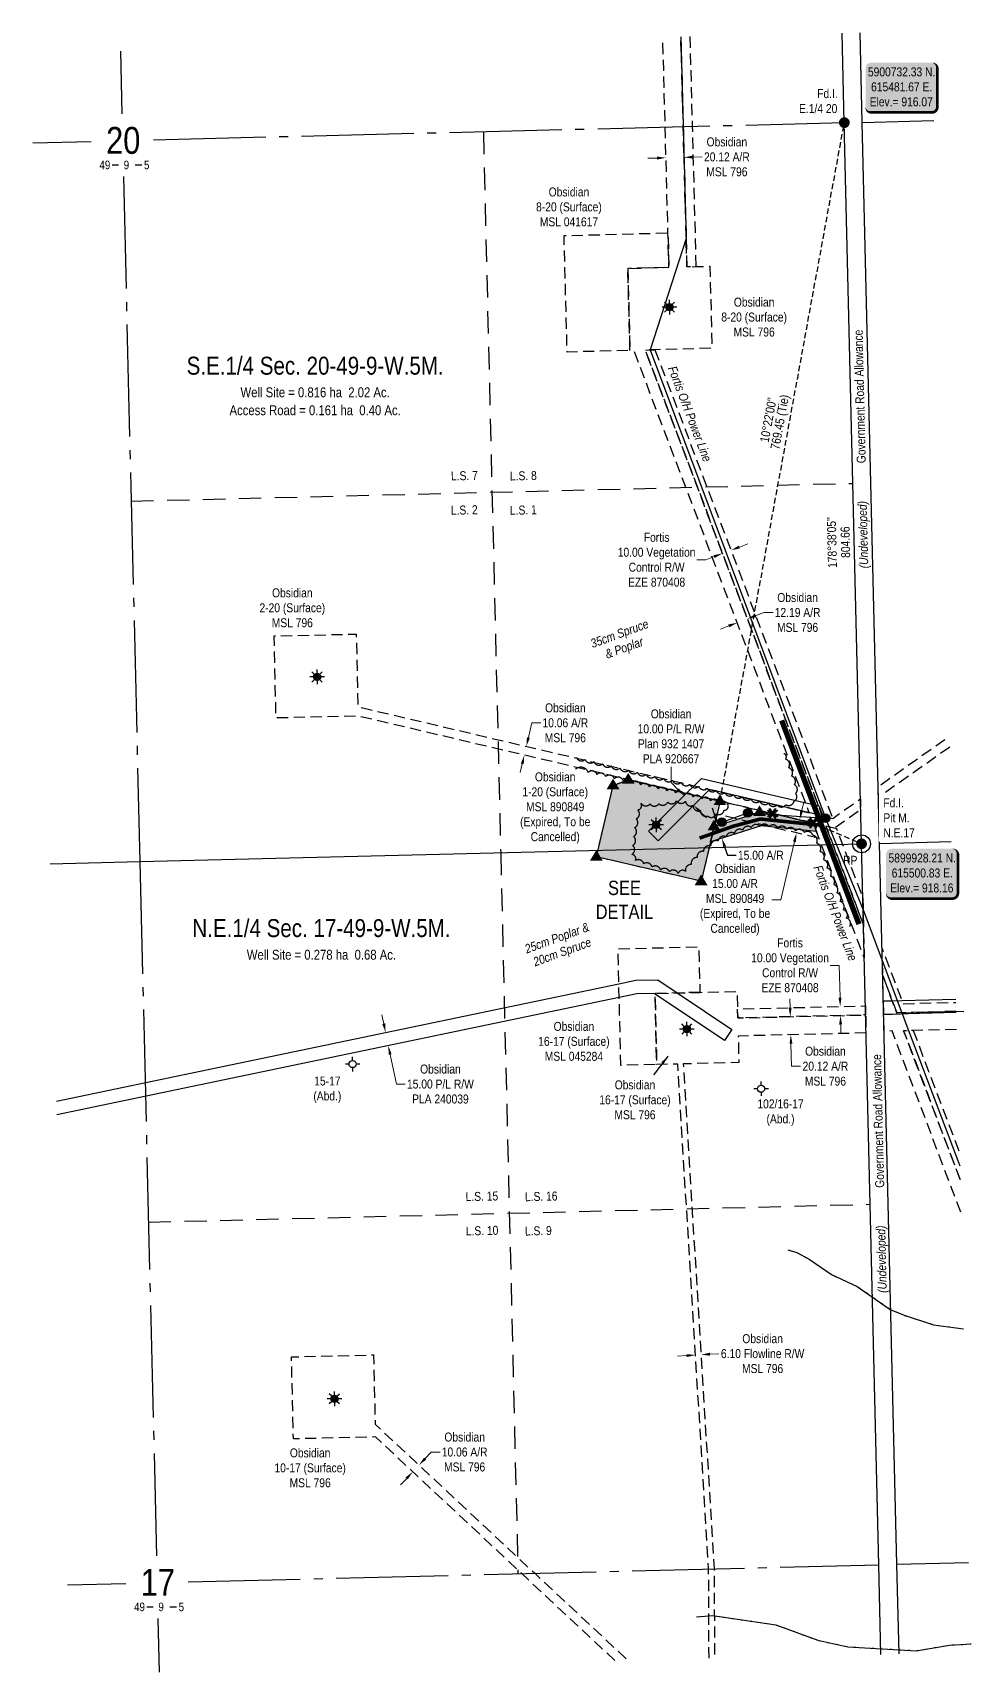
# Model space of a CAD drawing. Extents: x 614577 to 617371, y 5899005 to 5901753.
# Drawn here: x 614577 to 615623, y 5899005 to 5900833 of the extents above; entities that cross this region are included whole.
import ezdxf
from ezdxf.enums import TextEntityAlignment as Align

# ---------------------------------------------------------------- set-up
doc = ezdxf.new("R2010")
doc.units = 0
doc.header["$LTSCALE"] = 5
doc.header["$PDSIZE"] = 0.5
for name, pattern in [('0', [1, 1, 0]), ('foc-ACCESSROAD', [3.75, 2.5, -1.25]), ('foc-FLOWLINE', [3.75, 2.5, -1.25]), ('foc-LSD', [8, 5, -3]), ('foc-QUARTERLINE', [33, 25, -3, 2, -3]), ('foc-TIELINE', [1.875, 1.25, -0.625]), ('foc-WHEELTRACKS', [2, 0.4, -1.6])]:
    doc.linetypes.add(name, pattern=pattern)
doc.layers.get('Defpoints').update_dxf_attribs({"color": 9})
for name, color, linetype in [('10', 1, 'Continuous'), ('35', 37, 'Continuous'), ('9', 3, 'Continuous'), ('AS-POWER', 104, 'foc-POWER'), ('AS-POWER-EXISTING-PP', 72, 'Continuous'), ('AS-ROADS', 254, 'Continuous'), ('C-RW', 13, 'Continuous'), ('C-SYMBOL', 7, 'Continuous'), ('C-WS', 13, 'foc-ACCESSROAD'), ('C-WS-S', 8, 'Continuous'), ('DETAIL-T', 7, 'Continuous'), ('F-EZE', 190, 'foc-FLOWLINE'), ('F-WS-S', 8, 'Continuous'), ('L-AREAREQUIRED', 7, 'Continuous'), ('L-AREAWORK', 7, 'Continuous'), ('L-BD', 7, 'Continuous'), ('L-MON', 1, 'Continuous'), ('L-QSEC', 8, 'foc-QUARTERLINE'), ('L-ROAD-T', 7, 'Continuous'), ('L-SEC', 7, 'Continuous'), ('L-SECLBL', 7, 'Continuous'), ('L-SECTION-LSD', 7, 'foc-LSD'), ('L-TIE', 7, 'foc-TIELINE'), ('L-TIE-T', 7, 'Continuous'), ('P-PROPOSED', 10, 'Continuous'), ('P-PROPOSED-H', 21, 'Continuous'), ('P-TXT', 4, 'Continuous'), ('T-BUSH', 110, '0'), ('T-BUSH-T', 110, 'Continuous'), ('T-WATER-P3', 160, 'foc-WHEELTRACKS')]:
    doc.layers.add(name, color=color, linetype=linetype)
for name, color, linetype, lineweight in [('C-AR-T', 13, 'Continuous', 9), ('C-FLOWLINE-T', 13, 'Continuous', 9), ('C-RW-T', 13, 'Continuous', 9), ('C-WS-T', 13, 'Continuous', 9), ('F-EZE-T', 190, 'Continuous', 9), ('T-TEXT', 48, 'Continuous', 18)]:
    doc.layers.add(name, color=color, linetype=linetype, lineweight=lineweight)
doc.styles.add('100L', font='ARIALN.TTF', dxfattribs={"height": 11})
doc.styles.add('175L', font='ARIALN.TTF', dxfattribs={"height": 20})
doc.styles.add('80', font='ARIALN.TTF', dxfattribs={"height": 10})
doc.styles.add('80CG', font='ARIALN.TTF', dxfattribs={"height": 10})
doc.styles.add('80L', font='ARIALN.TTF', dxfattribs={"height": 10})
doc.styles.add('80LS', font='ARIALNI.TTF', dxfattribs={"height": 10})
doc.styles.add('foc-LtypeFont', font='ARIALN.TTF', dxfattribs={"height": 7.35})
doc.styles.add('SIMPLEX', font='ARIALN.TTF')
doc.linetypes.add('foc-POWER', pattern='A,6,-1,["P",foc-LtypeFont,S=0.2,R=0,X=-0.625,Y=-0.75],-1.24,4', length=12.24)
doc.linetypes.add('foc-POWER-NOLINE', pattern='A,0,-4,["P",foc-LtypeFont,S=0.2,R=0,X=-0.625,Y=-0.75],-8.24', length=12.24)
doc.linetypes.add('foc-TOPO-flowdirection-NOLINE', pattern='A,0,[">",foc-LtypeFont,S=0.3,R=0,X=0,Y=-0.945],-20,[">",foc-LtypeFont,S=0.3,R=0,X=0,Y=-0.945],0', length=20)
doc.dimstyles.new('Compass 5 000', dxfattribs={"dimscale": 5, "dimtxt": 9, "dimasz": 2, "dimexe": 0.2, "dimexo": 0.0625, "dimgap": 0.5, "dimtad": 0, "dimtih": 1, "dimtoh": 1, "dimzin": 0, "dimdsep": 46, "dimtxsty": '80CG', "dimcen": 0.1, "dimse1": 1, "dimse2": 1, "dimclrd": 256, "dimclrt": 256, "dimaunit": 1, "dimadec": 4, "dimazin": 0, "dimtfac": 0.06, "dimtofl": 0, "dimtmove": 0, "dimatfit": 1, "dimfxl": 0.2, "dimtolj": 1, "dimtzin": 0, "dimlwd": -1, "dimarcsym": 0})

# ---------------------------------------------------------------- blocks, each defined once
blk = doc.blocks.new('fdia')
at = {"color": 255, "const_width": 1}
blk.add_lwpolyline([(-0.5, 0, 1), (0.5, 0, 1)], format="xyb", close=True, dxfattribs=at)
blk = doc.blocks.new('Fdiaa')
blk.add_blockref('fdia', (0, 0))
blk = doc.blocks.new('fdib')
at = {"color": 1, "const_width": 1.6}
blk.add_lwpolyline([(-0.4, 0, 1), (0.4, 0, 1)], format="xyb", close=True, dxfattribs=at)
at = {"color": 1}
blk.add_circle((0, 0), 0.8, dxfattribs=at)
blk = doc.blocks.new('Fdibb')
blk.add_blockref('fdib', (0, 0))
blk = doc.blocks.new('fdicc')
for name in ['Fdibb', 'Fdiaa']:
    blk.add_blockref(name, (0, 0))
blk = doc.blocks.new('FDI')
blk.add_blockref('fdicc', (0, 0))
blk = doc.blocks.new('TRIA')
blk.add_hatch(color=255).paths.add_polyline_path([(-0.04, 1.52), (-1.47, -0.87), (1.39, -0.87)])
blk = doc.blocks.new('TRIAA')
blk.add_blockref('TRIA', (0, 0))
blk = doc.blocks.new('TRIB')
at = {"color": 1}
blk.add_lwpolyline([(-1.12, -0.67), (-0.04, 1.13), (1.04, -0.67)], close=True, dxfattribs=at)
blk = doc.blocks.new('TRIBB')
blk.add_blockref('TRIB', (0, 0))
blk = doc.blocks.new('TRICC')
for name in ['TRIAA', 'TRIBB']:
    blk.add_blockref(name, (0, 0))
blk = doc.blocks.new('plspike')
blk.add_blockref('TRICC', (0, 0))
blk = doc.blocks.new('L-SECLBL')
at = {"layer": '9', "color": 7}
for p, q in [((-5.1, -27.8), (-12.3, -27.8)), ((20.7, -27.8), (13.5, -27.8))]:
    blk.add_line(p, q, dxfattribs=at)
at = {"layer": '10', "color": 2, "style": 'SIMPLEX'}
blk.add_attdef('SEC', text='', height=30, dxfattribs=at).set_placement((0, 0), align=Align.MIDDLE)
at = {"layer": '10', "color": 5, "style": '80L'}
blk.add_attdef('TWP', text='', height=9.5, dxfattribs=at).set_placement((-14.4, -27.4), align=Align.MIDDLE_RIGHT)
blk.add_attdef('RGE', text='', height=9.5, dxfattribs=at).set_placement((3.6, -27.4), align=Align.MIDDLE_CENTER)
blk.add_attdef('MER', text='', height=9.5, dxfattribs=at).set_placement((23.2, -27.4), align=Align.MIDDLE_LEFT)
blk = doc.blocks.new('*D495')
at = {"layer": 'Defpoints', "color": 0, "transparency": 16777216}
for p in [(615303.7, 5900363.4), (615313.1, 5900367), (615355.3, 5900255.5)]:
    blk.add_point(p, dxfattribs=at)
at = {"layer": 'F-EZE-T', "transparency": 16777216}
for p, q in [((615364.7, 5900259.1), (615374, 5900262.6)), ((615327.3, 5900244.9), (615317.3, 5900244.9)), ((615336.6, 5900248.4), (615327.3, 5900244.9))]:
    blk.add_line(p, q, dxfattribs=at)
for points in [[(615364.1, 5900260.6), (615365.3, 5900257.5), (615355.3, 5900255.5)], [(615336, 5900250), (615337.2, 5900246.9), (615346, 5900252)]]:
    blk.add_solid(points, dxfattribs=at)
at = {"layer": 'F-EZE-T', "transparency": 16777216, "insert": (615272.5, 5900244.9), "char_height": 10, "attachment_point": 5, "style": '80CG'}
blk.add_mtext('\\A1;Fortis\\P10.00 Vegetation\\PControl R/W\\PEZE 870408', dxfattribs=at)
blk = doc.blocks.new('*D496')
at = {"layer": 'Defpoints', "color": 0, "transparency": 16777216}
for p in [(615430, 5899745.6), (615430.2, 5899735.6), (615477.3, 5899736.7)]:
    blk.add_point(p, dxfattribs=at)
at = {"layer": 'F-EZE-T', "transparency": 16777216}
for p, q in [((615476, 5899792.7), (615466, 5899792.7)), ((615476.9, 5899756.7), (615476, 5899792.7)), ((615477.6, 5899726.8), (615477.8, 5899716.8))]:
    blk.add_line(p, q, dxfattribs=at)
for points in [[(615478.5, 5899756.8), (615475.2, 5899756.7), (615477.1, 5899746.8)], [(615479.2, 5899726.8), (615475.9, 5899726.7), (615477.3, 5899736.7)]]:
    blk.add_solid(points, dxfattribs=at)
at = {"layer": 'F-EZE-T', "transparency": 16777216, "insert": (615421.2, 5899792.7), "char_height": 10, "attachment_point": 5, "style": '80CG'}
blk.add_mtext('\\A1;Fortis\\P10.00 Vegetation\\PControl R/W\\PEZE 870408', dxfattribs=at)
blk = doc.blocks.new('*D497')
at = {"layer": 'C-AR-T', "transparency": 16777216}
for p, q in [((615272.9, 5900692.8), (615262.9, 5900692.6)), ((615313.1, 5900693.9), (615323.1, 5900694.1))]:
    blk.add_line(p, q, dxfattribs=at)
for points in [[(615272.9, 5900694.5), (615273, 5900691.2), (615282.9, 5900693.1)], [(615313, 5900695.6), (615313.1, 5900692.2), (615303.1, 5900693.6)]]:
    blk.add_solid(points, dxfattribs=at)
at = {"layer": 'Defpoints', "color": 0, "transparency": 16777216}
for p in [(615303.1, 5900693.6), (615303.1, 5900691.2), (615283, 5900690.7)]:
    blk.add_point(p, dxfattribs=at)
at = {"layer": 'C-AR-T', "transparency": 16777216, "insert": (615350.8, 5900694.1), "char_height": 10, "attachment_point": 5, "style": '80CG'}
blk.add_mtext('\\A1;Obsidian\\P20.12 A/R\\PMSL 796', dxfattribs=at)
blk = doc.blocks.new('*D498')
at = {"layer": 'C-AR-T', "transparency": 16777216}
for p, q in [((615129.7, 5900046.6), (615133.5, 5900063.1)), ((615133.5, 5900063.1), (615143.5, 5900063.1)), ((615122.8, 5900017.3), (615120.5, 5900007.6))]:
    blk.add_line(p, q, dxfattribs=at)
for points in [[(615128, 5900047), (615131.3, 5900046.2), (615127.4, 5900036.9)], [(615121.2, 5900017.7), (615124.4, 5900017), (615125.1, 5900027.1)]]:
    blk.add_solid(points, dxfattribs=at)
at = {"layer": 'Defpoints', "color": 0, "transparency": 16777216}
for p in [(615127.4, 5900036.9), (615131.6, 5900035.9), (615129.3, 5900026.1)]:
    blk.add_point(p, dxfattribs=at)
at = {"layer": 'C-AR-T', "transparency": 16777216, "insert": (615170.8, 5900063.1), "char_height": 10, "attachment_point": 5, "style": '80CG'}
blk.add_mtext('\\A1;Obsidian\\P10.06 A/R\\PMSL 796', dxfattribs=at)
blk = doc.blocks.new('*D499')
at = {"layer": 'C-AR-T', "transparency": 16777216}
for p, q in [((615434.1, 5899964.7), (615436.4, 5899974.4)), ((615426.1, 5899930.6), (615411, 5899865.8)), ((615411, 5899865.8), (615401, 5899865.8))]:
    blk.add_line(p, q, dxfattribs=at)
for points in [[(615432.5, 5899965.1), (615435.7, 5899964.3), (615431.8, 5899955)], [(615424.5, 5899931), (615427.8, 5899930.2), (615428.4, 5899940.4)]]:
    blk.add_solid(points, dxfattribs=at)
at = {"layer": 'Defpoints', "color": 0, "transparency": 16777216}
for p in [(615401.6, 5899962), (615398.2, 5899947.4), (615431.8, 5899955)]:
    blk.add_point(p, dxfattribs=at)
at = {"layer": 'C-AR-T', "transparency": 16777216, "insert": (615359.9, 5899865.8), "char_height": 10, "attachment_point": 5, "style": '80CG'}
blk.add_mtext('\\A1;Obsidian\\P15.00 A/R\\PMSL 890849\\P(Expired, To be\\PCancelled)', dxfattribs=at)
blk = doc.blocks.new('*D500')
at = {"layer": 'C-FLOWLINE-T', "transparency": 16777216}
for p, q in [((615305.9, 5899357.5), (615295.9, 5899356.9)), ((615331.9, 5899359.1), (615341.9, 5899359.7))]:
    blk.add_line(p, q, dxfattribs=at)
for points in [[(615305.8, 5899359.2), (615306, 5899355.9), (615315.9, 5899358.2)], [(615331.8, 5899360.8), (615332, 5899357.5), (615322, 5899358.5)]]:
    blk.add_solid(points, dxfattribs=at)
at = {"layer": 'Defpoints', "color": 0, "transparency": 16777216}
for p in [(615315.8, 5899359.2), (615321.9, 5899359.6), (615322, 5899358.5)]:
    blk.add_point(p, dxfattribs=at)
at = {"layer": 'C-FLOWLINE-T', "transparency": 16777216, "insert": (615390.6, 5899359.7), "char_height": 10, "attachment_point": 5, "style": '80CG'}
blk.add_mtext('\\A1;Obsidian\\P6.10 Flowline R/W\\PMSL 796', dxfattribs=at)
blk = doc.blocks.new('*D501')
at = {"layer": 'C-AR-T', "transparency": 16777216}
for p, q in [((615014.5, 5899242.7), (615021.4, 5899250)), ((615021.4, 5899250), (615031.4, 5899250)), ((614994, 5899220.7), (614987.2, 5899213.4))]:
    blk.add_line(p, q, dxfattribs=at)
for points in [[(615013.3, 5899243.8), (615015.8, 5899241.5), (615007.7, 5899235.4)], [(614992.8, 5899221.8), (614995.2, 5899219.6), (615000.8, 5899228)]]:
    blk.add_solid(points, dxfattribs=at)
at = {"layer": 'Defpoints', "color": 0, "transparency": 16777216}
for p in [(615007.3, 5899235.7), (615007.7, 5899235.4), (615000.5, 5899228.4)]:
    blk.add_point(p, dxfattribs=at)
at = {"layer": 'C-AR-T', "transparency": 16777216, "insert": (615058.6, 5899250), "char_height": 10, "attachment_point": 5, "style": '80CG'}
blk.add_mtext('\\A1;Obsidian\\P10.06 A/R\\PMSL 796', dxfattribs=at)
blk = doc.blocks.new('*D502')
at = {"layer": 'C-AR-T', "transparency": 16777216}
for p, q in [((615421.3, 5899745.4), (615421, 5899755.4)), ((615422.2, 5899705.3), (615422.8, 5899680.2)), ((615422.8, 5899680.2), (615432.8, 5899680.2))]:
    blk.add_line(p, q, dxfattribs=at)
for points in [[(615422.9, 5899745.4), (615419.6, 5899745.4), (615421.5, 5899735.4)], [(615423.9, 5899705.3), (615420.6, 5899705.2), (615422, 5899715.3)]]:
    blk.add_solid(points, dxfattribs=at)
at = {"layer": 'Defpoints', "color": 0, "transparency": 16777216}
for p in [(615403.5, 5899735), (615404, 5899714.9), (615422, 5899715.3)]:
    blk.add_point(p, dxfattribs=at)
at = {"layer": 'C-AR-T', "transparency": 16777216, "insert": (615460.6, 5899680.2), "char_height": 10, "attachment_point": 5, "style": '80CG'}
blk.add_mtext('\\A1;Obsidian\\P20.12 A/R\\PMSL 796', dxfattribs=at)
blk = doc.blocks.new('*D503')
at = {"layer": 'C-RW-T', "transparency": 16777216}
for p, q in [((614968.4, 5899727.6), (614966.4, 5899737.4)), ((614975.6, 5899693.4), (614982.5, 5899660.3)), ((614982.5, 5899660.3), (614992.5, 5899660.3))]:
    blk.add_line(p, q, dxfattribs=at)
for points in [[(614970.1, 5899728), (614966.8, 5899727.3), (614970.5, 5899717.9)], [(614977.2, 5899693.7), (614974, 5899693), (614973.5, 5899703.2)]]:
    blk.add_solid(points, dxfattribs=at)
at = {"layer": 'Defpoints', "color": 0, "transparency": 16777216}
for p in [(614953.5, 5899714.3), (614956.5, 5899699.6), (614973.5, 5899703.2)]:
    blk.add_point(p, dxfattribs=at)
at = {"layer": 'C-RW-T', "transparency": 16777216, "insert": (615031.6, 5899660.3), "char_height": 10, "attachment_point": 5, "style": '80CG'}
blk.add_mtext('\\A1;Obsidian\\P15.00 P/L R/W\\PPLA 240039', dxfattribs=at)
blk = doc.blocks.new('GAS')
h = blk.add_hatch(color=255)
h.dxf.hatch_style = 1
edge = h.paths.add_edge_path()
edge.add_arc((0, 0), 0.9, 0, 360)
for p, q in [((-0.81, 0), (-1.62, 0)), ((-0.57, 0.57), (-1.14, 1.14)), ((0, 0.81), (0, 1.62)), ((0.57, 0.57), (1.14, 1.14)), ((1.62, 0), (0.81, 0)), ((-0.57, -0.57), (-1.14, -1.14)), ((0, -0.81), (0, -1.62)), ((1.14, -1.14), (0.57, -0.57))]:
    blk.add_line(p, q)
blk.add_circle((0, 0), 0.8)
blk = doc.blocks.new('GABD')
for p, q in [((-0.81, 0), (-1.62, 0)), ((0, 0.81), (0, 1.62)), ((1.62, 0), (0.81, 0)), ((0, -0.81), (0, -1.62))]:
    blk.add_line(p, q)
blk.add_circle((0, 0), 0.8)
blk = doc.blocks.new('TEMP')
h = blk.add_hatch(color=255)
h.dxf.hatch_style = 1
h.paths.add_polyline_path([(0, 0.25), (-0.67, 1.15), (-0.67, 0.67), (-1.15, 0.67), (-0.25, 0), (-1.15, -0.67), (-0.67, -0.67), (-0.67, -1.15), (0, -0.25), (0.67, -1.15), (0.67, -0.67), (1.15, -0.67), (0.25, 0), (1.15, 0.67), (0.67, 0.67), (0.67, 1.15)])
h.paths.add_polyline_path([(0.57, 0.85), (0.57, 0.57), (0.85, 0.57), (0.08, 0), (0.85, -0.57), (0.57, -0.57), (0.57, -0.85), (0, -0.08), (-0.57, -0.85), (-0.57, -0.57), (-0.85, -0.57), (-0.08, 0), (-0.85, 0.57), (-0.57, 0.57), (-0.57, 0.85), (0, 0.08)], flags=16)
h = blk.add_hatch(color=1)
h.dxf.hatch_style = 1
h.paths.add_polyline_path([(0, 0.08), (-0.57, 0.85), (-0.57, 0.57), (-0.85, 0.57), (-0.08, 0), (-0.85, -0.57), (-0.57, -0.57), (-0.57, -0.85), (0, -0.08), (0.57, -0.85), (0.57, -0.57), (0.85, -0.57), (0.08, 0), (0.85, 0.57), (0.57, 0.57), (0.57, 0.85)])
at = {"color": 1}
for p, q in [((-0.08, 0), (0.08, 0)), ((0, 0.08), (0, -0.08))]:
    blk.add_line(p, q, dxfattribs=at)
at = {"color": 255, "flags": 128}
blk.add_lwpolyline([(-0.25, 0), (-1.15, 0.67), (-0.67, 0.67), (-0.67, 1.15), (0, 0.25), (0.67, 1.15), (0.67, 0.67), (1.15, 0.67), (0.25, 0), (1.15, -0.67), (0.67, -0.67), (0.67, -1.15), (0, -0.25), (-0.67, -1.15), (-0.67, -0.67), (-1.15, -0.67)], close=True, dxfattribs=at)
at = {"color": 1, "flags": 128}
blk.add_lwpolyline([(-0.08, 0), (-0.85, 0.57), (-0.57, 0.57), (-0.57, 0.85), (0, 0.08), (0.57, 0.85), (0.57, 0.57), (0.85, 0.57), (0.08, 0), (0.85, -0.57), (0.57, -0.57), (0.57, -0.85), (0, -0.08), (-0.57, -0.85), (-0.57, -0.57), (-0.85, -0.57)], close=True, dxfattribs=at)
blk = doc.blocks.new('STRIA')
blk.add_hatch(color=255).paths.add_polyline_path([(-0.04, 1.52), (-1.47, -0.87), (1.39, -0.87)])
blk = doc.blocks.new('STRIAA')
blk.add_blockref('STRIA', (0, 0))
blk = doc.blocks.new('STRIB')
at = {"color": 1}
blk.add_solid([(-1.12, -0.67), (-0.04, 1.13), (1.04, -0.67)], dxfattribs=at)
blk = doc.blocks.new('STRIBB')
blk.add_blockref('STRIB', (0, 0))
blk = doc.blocks.new('STRICC')
for name in ['STRIAA', 'STRIBB']:
    blk.add_blockref(name, (0, 0))
blk = doc.blocks.new('fdspike')
blk.add_blockref('STRICC', (0, 0))
blk = doc.blocks.new('*U508')
at = {"layer": '35', "color": 3}
blk.add_circle((0, 0), 10, dxfattribs=at)
at = {"layer": '35', "color": 3, "style": '80'}
blk.add_attdef('RP_001', (-20.5, -23.4), '', height=10, dxfattribs=at)
blk = doc.blocks.new('*U509')
h = blk.add_hatch(color=254)
edge = h.paths.add_edge_path()
edge.add_line((-34, -28.5), (34, -28.5))
edge.add_arc((34, -22.5), 6, 270, 360)
edge.add_line((40, -22.5), (40, 21))
edge.add_arc((34, 21), 6, 0, 90)
edge.add_line((34, 27), (-34, 27))
edge.add_arc((-34, 21), 6, 90, 180)
edge.add_line((-40, 21), (-40, -22.5))
edge.add_arc((-34, -22.5), 6, 180, 270)
at = {"color": 1, "flags": 128}
blk.add_lwpolyline([(-34, -28.5, 3, 3, 0), (34, -28.5, 3, 3, 0.414214), (40, -22.5, 3, 3, 0), (40, 21, 3, 0, 0.414214), (34, 27, 0, 0, 0), (-34, 27, 0, 0, 0.414214), (-40, 21, 0, 0, 0), (-40, -22.5, 0, 3, 0.414214)], format="xyseb", close=True, dxfattribs=at)
blk.add_lwpolyline([(-32.5, -22.7, 0, 10, 0), (0, 0, 5, 5, 0)], format="xyseb", dxfattribs=at)
at = {"color": 1, "style": '80'}
blk.add_attdef('ENTER_TEXT_001', (-36, -5), '', height=10, dxfattribs=at)
blk = doc.blocks.new('*D524')
at = {"layer": 'Defpoints', "color": 0, "transparency": 16777216}
for p in [(615356.8, 5899953.9), (615345.3, 5899934.5), (615361.3, 5899939.6)]:
    blk.add_point(p, dxfattribs=at)
at = {"layer": 'P-TXT', "transparency": 16777216}
for p, q in [((615337.8, 5899958.3), (615334.8, 5899967.9)), ((615348.3, 5899925), (615351.3, 5899915.4)), ((615351.3, 5899915.4), (615361.3, 5899915.4))]:
    blk.add_line(p, q, dxfattribs=at)
for points in [[(615339.4, 5899958.8), (615336.2, 5899957.8), (615340.8, 5899948.8)], [(615349.9, 5899925.5), (615346.7, 5899924.5), (615345.3, 5899934.5)]]:
    blk.add_solid(points, dxfattribs=at)
at = {"layer": 'P-TXT', "transparency": 16777216, "insert": (615388.6, 5899915.4), "char_height": 10, "attachment_point": 5, "style": '80CG'}
blk.add_mtext('\\A1;15.00 A/R', dxfattribs=at)
blk = doc.blocks.new('POWERPOLE')
h = blk.add_hatch(color=255)
edge = h.paths.add_edge_path()
edge.add_arc((0, 0), 0.96, 0, 360)
at = {"linetype": 'Continuous'}
for p, q in [((0.68, -0.68), (-0.68, 0.68)), ((-0.68, -0.68), (0.68, 0.68))]:
    blk.add_line(p, q, dxfattribs=at)
blk.add_circle((0, 0), 0.96, dxfattribs=at)
blk = doc.blocks.new('*D530')
at = {"layer": 'C-AR-T', "transparency": 16777216}
for p, q in [((615383, 5900182.6), (615392.3, 5900186.1)), ((615392.3, 5900186.1), (615402.3, 5900186.1)), ((615352.9, 5900171.2), (615343.6, 5900167.6))]:
    blk.add_line(p, q, dxfattribs=at)
for points in [[(615382.4, 5900184.2), (615383.6, 5900181), (615373.6, 5900179.1)], [(615352.3, 5900172.7), (615353.5, 5900169.6), (615362.3, 5900174.7)]]:
    blk.add_solid(points, dxfattribs=at)
at = {"layer": 'Defpoints', "color": 0, "transparency": 16777216}
for p in [(615362.6, 5900173.8), (615373.6, 5900179.1), (615374, 5900178.2)]:
    blk.add_point(p, dxfattribs=at)
at = {"layer": 'C-AR-T', "transparency": 16777216, "insert": (615429.6, 5900186.1), "char_height": 10, "attachment_point": 5, "style": '80CG'}
blk.add_mtext('\\A1;Obsidian\\P12.19 A/R\\PMSL 796', dxfattribs=at)

msp = doc.modelspace()

# ---------------------------------------------------------------- hatches: boundary and pattern name
at = {"layer": 'P-PROPOSED-H'}
h = msp.add_hatch(color=256, dxfattribs=at)
h.dxf.hatch_style = 1
h.paths.add_polyline_path([(615205.528, 5899913.774), (615224.199, 5899993.383), (615241.079, 5899999.691), (615343.267, 5899975.725), (615322.313, 5899886.384)])
h = msp.add_hatch(color=256, dxfattribs=at)
h.dxf.hatch_style = 1
h.paths.add_polyline_path([(615332.668, 5899930.535), (615336.65, 5899947.511), (615387.374, 5899963.492), (615401.779, 5899962.002), (615446.917, 5899951.415), (615450.531, 5899941.884), (615388.919, 5899948.258)])

# ---------------------------------------------------------------- linework, layer by layer
at = {"layer": 'AS-POWER', "flags": 128}
for points in [[(615299.531, 5900827.942), (615305.432, 5900603.197), (615265.239, 5900478.925), (615460.732, 5899956.695), (615503.348, 5899852.791), (615540.401, 5899753.349), (615553.062, 5899719.952), (615610.239, 5899569.134)], [(615345.191, 5899952.465), (615374.146, 5899962.863), (615460.732, 5899956.695)]]:
    msp.add_lwpolyline(points, dxfattribs=at)
at = {"layer": 'AS-POWER', "linetype": 'foc-POWER-NOLINE', "flags": 128}
msp.add_lwpolyline([(615526.315, 5899738.013), (615614.783, 5899741.588)], dxfattribs=at)
at = {"layer": 'AS-ROADS', "flags": 128}
for points, const_width in [([(615497.971, 5899838.637), (615411.877, 5900065.811)], 6), ([(615456.019, 5899948.853), (615388.128, 5899955.877), (615357.514, 5899947.7), (615320.325, 5899934.533)], 4)]:
    msp.add_lwpolyline(points, dxfattribs=dict(at, const_width=const_width))
at = {"layer": 'C-RW'}
msp.add_lwpolyline([(615322.561, 5900001.178), (615453.376, 5899970.497), (615457.647, 5899959.228), (615331.42, 5899988.832), (615323.453, 5899980.881), (615274.082, 5899931.604), (615263.488, 5899942.216), (615306.258, 5899984.906), (615314.244, 5899992.876), (615322.561, 5900001.178)], close=True, dxfattribs=at)
for points in [[(614603.867, 5899641.346), (614703.359, 5899662.108), (615230.453, 5899772.099), (615249.259, 5899776.024), (615273.685, 5899776.522), (615295.44, 5899761.975), (615356.386, 5899721.223), (615348.051, 5899708.758), (615270.766, 5899760.436), (615269.297, 5899761.418), (615250.533, 5899760.973), (615230.818, 5899756.858), (614703.725, 5899646.868), (614604.233, 5899626.106)], [(615606.143, 5899739.928), (615525.514, 5899737.994), (615525.154, 5899752.984), (615535.099, 5899753.222), (615545.703, 5899753.476), (615605.784, 5899754.917)]]:
    msp.add_lwpolyline(points, dxfattribs=at)
at = {"layer": 'C-RW-T'}
for p, q in [((615288.595, 5899996.444), (615288.595, 5900014.063)), ((615296.115, 5899988.91), (615288.595, 5899996.444)), ((615320.838, 5899964.141), (615327.903, 5899957.064))]:
    msp.add_line(p, q, dxfattribs=at)
for points in [[(615297.295, 5899990.087), (615294.936, 5899987.732), (615303.18, 5899981.832)], [(615322.018, 5899965.319), (615319.659, 5899962.964), (615313.774, 5899971.219)]]:
    msp.add_solid(points, dxfattribs=at)
at = {"layer": 'C-WS', "flags": 128}
for points in [[(615240.41, 5900569.795), (615242.811, 5900478.336), (615172.795, 5900476.498), (615169.386, 5900606.354), (615285.13, 5900609.396), (615286.138, 5900570.998), (615240.41, 5900569.795)], [(615446.917, 5899951.415), (615453.325, 5899934.511), (615339.843, 5899961.127), (615322.313, 5899886.384), (615205.528, 5899913.774), (615224.199, 5899993.383), (615241.079, 5899999.691), (615446.917, 5899951.415)], [(615320.757, 5899762.582), (615270.743, 5899761.383), (615272.644, 5899682.111), (615232.633, 5899681.151), (615229.515, 5899811.187), (615319.539, 5899813.346), (615320.757, 5899762.582)]]:
    msp.add_lwpolyline(points, close=True, dxfattribs=at)
for points in [[(615599.044, 5900035.922), (615519.708, 5899980.079), (615519.417, 5899992.184), (615598.754, 5900048.027)], [(615611.481, 5899517.341), (615534.837, 5899719.509), (615525.962, 5899719.295), (615524.476, 5899781.245), (615540.196, 5899739.777), (615606.108, 5899741.378)], [(615330.904, 5899020.035), (615330.456, 5899119.983), (615295.99, 5899682.667), (615272.644, 5899682.111), (615270.743, 5899761.383), (615320.757, 5899762.582), (615362.209, 5899763.577), (615362.678, 5899744.007), (615362.918, 5899734.004), (615505.409, 5899737.421), (615505.892, 5899717.296), (615363.4, 5899713.879), (615364.11, 5899684.304), (615302.092, 5899682.817), (615336.559, 5899120.134), (615337.007, 5899020.186)], [(615606.591, 5899721.252), (615558.364, 5899720.081), (615547.761, 5899719.823), (615610.6, 5899554.069)], [(615226.034, 5899017.444), (615121.903, 5899114.802), (614959.299, 5899266.846), (614867.834, 5899264.652), (614865.64, 5899356.116), (614957.105, 5899358.311), (614958.961, 5899280.942), (615136.26, 5899115.159), (615240.393, 5899017.799)]]:
    msp.add_lwpolyline(points, dxfattribs=at)
at = {"layer": 'F-EZE', "flags": 128}
for points in [[(615309.534, 5900828.19), (615312.157, 5900728.249), (615316.265, 5900571.787), (615306.263, 5900571.526), (615302.155, 5900728), (615299.531, 5900827.942)], [(615606.108, 5899741.378), (615540.196, 5899739.777), (615524.476, 5899781.245), (615523.754, 5899811.366), (615547.039, 5899749.952), (615605.869, 5899751.38)], [(615610.6, 5899554.069), (615547.761, 5899719.823), (615558.364, 5899720.081), (615609.878, 5899584.199)]]:
    msp.add_lwpolyline(points, dxfattribs=at)
for points in [[(615270.537, 5900479.065), (615468.439, 5899957.281), (615457.216, 5899959.885), (615456.706, 5899960.003), (615455.349, 5899963.579), (615259.941, 5900478.786), (615270.537, 5900479.065)], [(615502.277, 5899868.022), (615503, 5899837.893), (615469.157, 5899927.16), (615461.234, 5899948.058), (615471.824, 5899945.578), (615472.976, 5899945.309), (615479.757, 5899927.422), (615502.277, 5899868.022)], [(615505.169, 5899747.424), (615505.409, 5899737.421), (615362.918, 5899734.004), (615362.678, 5899744.007), (615505.169, 5899747.424)]]:
    msp.add_lwpolyline(points, close=True, dxfattribs=at)
at = {"layer": 'L-QSEC'}
for p, q in [((614674.946, 5900812.105), (614676.626, 5900742.159)), ((614711.969, 5900713.272), (615481.667, 5900732.33)), ((615501.653, 5900732.588), (615581.481, 5900734.611)), ((614577.414, 5900709.692), (614642.591, 5900711.306)), ((614678.306, 5900672.18), (614696.645, 5899908.33)), ((614696.645, 5899908.33), (614715.222, 5899134.362)), ((614750.448, 5899105.225), (615520.112, 5899124.326)), ((615540.215, 5899124.83), (615620.042, 5899126.833)), ((614616.015, 5899101.889), (614681.187, 5899103.506)), ((614716.901, 5899064.382), (614718.338, 5899004.523))]:
    msp.add_line(p, q, dxfattribs=at)
at = {"layer": 'L-SEC'}
for p, q in [((615481.667, 5900732.33), (615479.27, 5900832.264)), ((615501.657, 5900732.561), (615499.259, 5900832.511)), ((615500.834, 5899928.205), (615481.667, 5900732.33)), ((615520.941, 5899928.687), (615501.657, 5900732.561)), ((614696.645, 5899908.33), (615500.834, 5899928.205)), ((615520.112, 5899124.326), (615500.834, 5899928.205)), ((615520.94, 5899928.712), (615600.764, 5899930.724)), ((615540.218, 5899124.809), (615520.941, 5899928.687)), ((614596.713, 5899905.876), (614696.645, 5899908.33)), ((615522.508, 5899024.395), (615520.112, 5899124.326)), ((615542.614, 5899024.892), (615540.218, 5899124.809))]:
    msp.add_line(p, q, dxfattribs=at)
at = {"layer": 'L-SECTION-LSD'}
for p, q in [((615079.448, 5900722.123), (615098.74, 5899918.268)), ((614686.995, 5900310.28), (615491.193, 5900330.142)), ((615098.74, 5899918.268), (615118.027, 5899114.348)), ((614706.293, 5899506.382), (615510.473, 5899526.267))]:
    msp.add_line(p, q, dxfattribs=at)
at = {"layer": 'L-TIE'}
msp.add_line((615446.917, 5899951.415), (615500.834, 5899928.205), dxfattribs=at)
at = {"layer": 'L-TIE', "flags": 128}
msp.add_lwpolyline([(615343.267, 5899975.725), (615481.667, 5900732.33)], dxfattribs=at)
at = {"layer": 'P-PROPOSED', "flags": 128}
for points in [[(615205.528, 5899913.774), (615224.199, 5899993.383), (615241.079, 5899999.691), (615343.267, 5899975.725), (615322.313, 5899886.384)], [(615332.668, 5899930.535), (615336.65, 5899947.511), (615387.374, 5899963.492), (615401.779, 5899962.002), (615446.917, 5899951.415), (615450.531, 5899941.884), (615388.919, 5899948.258)]]:
    msp.add_lwpolyline(points, close=True, dxfattribs=at)
at = {"layer": 'T-BUSH', "flags": 128}
for points in [[(615183.146, 5900024.586, 0.52056705), (615192.851, 5900022.194, 0.52056705), (615202.557, 5900019.802, 0.52056705), (615212.263, 5900017.41, 0.52056705), (615221.969, 5900015.018, 0.52056705), (615231.675, 5900012.626, 0.52056705), (615241.38, 5900010.234, 0.52056705), (615251.086, 5900007.842, 0.52056705), (615260.816, 5900005.55, 0.52056705), (615270.564, 5900003.337, 0.52056705), (615280.312, 5900001.125, 0.52056705), (615290.061, 5899998.913, 0.52056705), (615299.809, 5899996.701, 0.52056705), (615309.557, 5899994.488, 0.52056705), (615319.306, 5899992.276, 0.52056705), (615329.054, 5899990.064, 0.52056705), (615338.785, 5899987.777, 0.52056705), (615348.489, 5899985.38, 0.52056705), (615358.194, 5899982.982, 0.52056705), (615367.898, 5899980.585, 0.52056705), (615377.603, 5899978.187, 0.52056705), (615387.307, 5899975.79, 0.52056705), (615397.059, 5899973.598, 0.52056705), (615406.837, 5899971.524, 0.52056705), (615416.391, 5899971.841, 0.52056705), (615425.611, 5899975.703, 0.52056705), (615427.352, 5899984.302, 0.52056705), (615426.103, 5899994.136, 0.52056705), (615422.849, 5900003.587, 0.52056705), (615419.595, 5900013.039, 0.52056705), (615416.341, 5900022.491, 0.52056705), (615414.173, 5900028.786, 0.52056705)], [(615487.623, 5899835.957, 0.52056705), (615484.067, 5899845.299, 0.52056705), (615480.511, 5899854.642, 0.52056705), (615476.955, 5899863.984, 0.52056705), (615473.399, 5899873.326, 0.52056705), (615469.843, 5899882.669, 0.52056705), (615466.232, 5899891.989, 0.52056705), (615462.347, 5899901.199, 0.52056705), (615458.462, 5899910.41, 0.52056705), (615454.577, 5899919.62, 0.52056705), (615450.692, 5899928.831, 0.52056705), (615446.532, 5899937.785, 0.52056705), (615437.101, 5899940.795, 0.52056705), (615427.284, 5899942.676, 0.52056705), (615417.466, 5899944.558, 0.52056705), (615407.599, 5899946.115, 0.52056705), (615397.668, 5899947.255, 0.52056705), (615387.744, 5899947.838, 0.52056705), (615377.846, 5899946.442, 0.52056705), (615368.343, 5899943.589, 0.52056705), (615359.096, 5899939.79, 0.52056705), (615349.85, 5899935.991, 0.52056705), (615341.019, 5899931.387, 0.52056705), (615332.693, 5899925.871, 0.52056705), (615324.802, 5899919.735, 0.52056705), (615317.622, 5899912.865, 0.52056705), (615311.242, 5899905.169, 0.52056705), (615304.863, 5899897.473, 0.52056705), (615296.521, 5899895.266, 0.52056705), (615286.709, 5899897.174, 0.52056705), (615276.896, 5899899.081, 0.52056705), (615267.479, 5899902.373, 0.52056705), (615258.14, 5899905.937, 0.52056705), (615248.801, 5899909.501, 0.52056705), (615244.909, 5899916.433, 0.52056705), (615245.894, 5899926.381, 0.52056705), (615246.88, 5899936.328, 0.52056705), (615248.094, 5899946.245, 0.52056705), (615249.83, 5899956.089, 0.52056705), (615251.567, 5899965.933, 0.52056705), (615255.135, 5899973.413, 0.52056705), (615265.102, 5899972.639, 0.52056705), (615275.013, 5899972.899, 0.52056705), (615284.843, 5899974.716, 0.52056705), (615294.689, 5899976.247, 0.52056705), (615304.663, 5899975.571, 0.52056705), (615313.194, 5899970.926, 0.52056705), (615321.274, 5899965.042, 0.52056705), (615329.355, 5899959.157, 0.52056705), (615339.011, 5899961.462, 0.52056705), (615347.741, 5899965.653, 0.52056705), (615352.13, 5899971.792, 0.52056705), (615342.389, 5899974.038, 0.52056705), (615332.649, 5899976.285, 0.52056705), (615322.905, 5899978.517, 0.52056705), (615313.155, 5899980.72, 0.52056705), (615303.404, 5899982.923, 0.52056705), (615293.654, 5899985.126, 0.52056705), (615283.903, 5899987.329, 0.52056705), (615274.153, 5899989.532, 0.52056705), (615264.412, 5899991.777, 0.52056705), (615254.684, 5899994.075, 0.52056705), (615244.955, 5899996.373, 0.52056705), (615235.227, 5899998.671, 0.52056705), (615225.498, 5900000.969, 0.52056705), (615215.771, 5900003.272, 0.52056705), (615206.046, 5900005.587, 0.52056705), (615196.322, 5900007.902, 0.52056705), (615182.097, 5900011.288, 0.52056705)]]:
    msp.add_lwpolyline(points, format="xyb", dxfattribs=at)
at = {"layer": 'T-WATER-P3', "flags": 128}
for points in [[(615418.716, 5899475.407), (615428.69, 5899472.481), (615442.487, 5899465.079), (615467.529, 5899447.878), (615496.148, 5899434.713), (615532.874, 5899409.094), (615548.317, 5899402.456), (615581.145, 5899391.972), (615614.594, 5899387.526)], [(615317.032, 5899066.43), (615334.988, 5899067.608), (615405.217, 5899057.443), (615452.245, 5899040.108), (615485.752, 5899032.921), (615561.77, 5899028.521), (615598.879, 5899034.723), (615623.021, 5899036.136)]]:
    msp.add_lwpolyline(points, dxfattribs=at)
at = {"layer": 'T-WATER-P3', "linetype": 'foc-TOPO-flowdirection-NOLINE', "flags": 128}
for points in [[(615418.716, 5899475.407), (615428.69, 5899472.481), (615442.487, 5899465.079), (615467.529, 5899447.878), (615496.148, 5899434.713), (615532.874, 5899409.094), (615548.317, 5899402.456), (615581.145, 5899391.972), (615614.594, 5899387.526)], [(615317.032, 5899066.43), (615334.988, 5899067.608), (615405.217, 5899057.443), (615452.245, 5899040.108), (615485.752, 5899032.921), (615561.77, 5899028.521), (615598.879, 5899034.723), (615623.021, 5899036.136)]]:
    msp.add_lwpolyline(points, dxfattribs=at)

# ---------------------------------------------------------------- block references
at = {"layer": '35', "color": 6, "xscale": 0.99962197, "yscale": 0.99962197, "zscale": 0.99962197}
msp.add_blockref('*U508', (615500.834, 5899928.205), dxfattribs=at).add_auto_attribs({'RP_001': 'RP'})
at = {"layer": 'AS-POWER-EXISTING-PP', "color": 4, "xscale": 4.99810985, "yscale": 4.99810985, "zscale": 4.99810985}
for p in [(615374.146, 5899962.863), (615460.732, 5899956.695), (615345.191, 5899952.465)]:
    msp.add_blockref('POWERPOLE', p, dxfattribs=at)
at = {"layer": 'C-WS-S', "xscale": 4.998094999999994, "yscale": 4.998094999999994, "zscale": 4.998094999999994}
for name, p in [('GAS', (615286.899, 5900526.546)), ('GAS', (614894.163, 5900114.29)), ('GAS', (615272.067, 5899949.337)), ('GAS', (615306.214, 5899721.669)), ('GABD', (615388.891, 5899655.109)), ('GAS', (614913.478, 5899309.303))]:
    msp.add_blockref(name, p, dxfattribs=at)
at = {"layer": 'DETAIL-T'}
ref = msp.add_blockref('*U509', (615545.26, 5900772.182), dxfattribs=dict(at, xscale=0.99962197, yscale=0.99962197, zscale=0.99962197))
ref.add_attrib('ENTER_TEXT_001', '5900732.33 N.', (615507.955, 5900783.95), dxfattribs={"layer": '0', "color": 1, "height": 9.99622, "style": '80'})
ref.add_attrib('ENTER_TEXT_002', '615481.67 E.', (615511.476, 5900767.249), dxfattribs={"layer": '0', "color": 1, "height": 9.99622, "style": '80'})
ref.add_attrib('ENTER_TEXT_003', 'Elev.= 916.07', (615509.898, 5900750.547), dxfattribs={"layer": '0', "color": 1, "height": 9.99622, "style": '80'})
ref = msp.add_blockref('*U509', (615568.214, 5899895.649), dxfattribs=dict(at, xscale=0.99962197, yscale=0.99962197, zscale=0.99962197))
ref.add_attrib('ENTER_TEXT_001', '5899928.21 N.', (615530.909, 5899907.417), dxfattribs={"layer": '0', "color": 1, "height": 9.99622, "style": '80'})
ref.add_attrib('ENTER_TEXT_002', '615500.83 E.', (615534.431, 5899890.715), dxfattribs={"layer": '0', "color": 1, "height": 9.99622, "style": '80'})
ref.add_attrib('ENTER_TEXT_003', 'Elev.= 918.16', (615532.852, 5899874.014), dxfattribs={"layer": '0', "color": 1, "height": 9.99622, "style": '80'})
at = {"layer": 'F-WS-S', "color": 4, "xscale": 4.998109849999999, "yscale": 4.998109849999999, "zscale": 4.998109849999999}
msp.add_blockref('GABD', (614933.776, 5899682.608), dxfattribs=at)
at = {"layer": 'L-MON'}
for name, p, xscale, yscale, zscale in [('FDI', (615481.667, 5900732.33), 4.999999999999994, 4.999999999999994, 4.999999999999994), ('fdspike', (615224.123, 5899993.368), 4.999999999999994, 4.999999999999994, 4.999999999999994), ('fdspike', (615241.097, 5899999.687), 4.999999999999994, 4.999999999999994, 4.999999999999994), ('fdspike', (615343.249, 5899975.729), 4.999999999999994, 4.999999999999994, 4.999999999999994), ('plspike', (615387.367, 5899963.49), 4.999999999999994, 4.999999999999994, 4.999999999999994), ('plspike', (615336.622, 5899947.517), 4.999999999999994, 4.999999999999994, 4.999999999999994), ('TEMP', (615446.917, 5899951.415), 4.998109849999993, 4.998109849999993, 4.998109849999993), ('FDI', (615500.834, 5899928.205), 4.999999999999994, 4.999999999999994, 4.999999999999994), ('fdspike', (615205.579, 5899913.718), 4.999999999999994, 4.999999999999994, 4.999999999999994), ('fdspike', (615322.261, 5899886.428), 4.999999999999994, 4.999999999999994, 4.999999999999994)]:
    msp.add_blockref(name, p, dxfattribs=dict(at, xscale=xscale, yscale=yscale, zscale=zscale))
at = {"layer": 'L-MON', "color": 4, "xscale": 4.998109849999999, "yscale": 4.998109849999999, "zscale": 4.998109849999999}
msp.add_blockref('TEMP', (615401.779, 5899962.002), dxfattribs=at)
at = {"layer": 'L-SECLBL', "color": 3, "xscale": 0.9996189999999985, "yscale": 0.9996189999999985, "zscale": 0.9996189999999985}
for p, values in [((614678.14, 5900712.561), {'SEC': '20', 'TWP': '49', 'RGE': '9', 'MER': '5'}), ((614716.736, 5899104.764), {'SEC': '17', 'TWP': '49', 'RGE': '9', 'MER': '5'})]:
    msp.add_blockref('L-SECLBL', p, dxfattribs=at).add_auto_attribs(values)

# ---------------------------------------------------------------- texts
at = {"layer": 'AS-POWER', "char_height": 9.99619, "width": 112.24685, "attachment_point": 5, "rotation": 290.762612, "style": '80CG'}
for insert in [(615309.495, 5900407.608), (615471.699, 5899850.978)]:
    msp.add_mtext('\\A1;{\\fArial Narrow|b0|i1|c0|p34;Fortis O/H Power Line}', dxfattribs=dict(at, insert=insert))
at = {"layer": 'C-RW-T', "insert": (615288.577, 5900048.015), "char_height": 10, "attachment_point": 5, "style": '80CG'}
msp.add_mtext('\\A1;Obsidian\\P10.00 P/L R/W\\PPlan 932 1407\\PPLA 920667', dxfattribs=at)
at = {"layer": 'C-SYMBOL', "color": 3, "style": '175L'}
for s, p in [('S.E.1/4 Sec. 20-49-9-W.5M.', (614892.002, 5900445.332)), ('N.E.1/4 Sec. 17-49-9-W.5M.', (614899.036, 5899818.21))]:
    msp.add_text(s, height=19.99238, dxfattribs=at).set_placement(p, align=Align.BOTTOM_CENTER)
at = {"layer": 'C-WS-T', "attachment_point": 5, "style": '80CG'}
for s, insert, char_height, width in [('\\A1;Obsidian\\P8-20 (Surface)\\PMSL 041617', (615174.81, 5900638.323), 9.99619, 72.5962), ('\\A1;Obsidian\\P8-20 (Surface)\\PMSL 796', (615381.166, 5900515.476), 9.99619, 72.5962), ('\\A1;Obsidian\\P2-20 (Surface)\\PMSL 796', (614866.57, 5900191.296), 9.99619, 72.5962), ('\\A1;Obsidian\\P1-20 (Surface)\\PMSL 890849\\P(Expired, To be\\PCancelled)', (615159.507, 5899968.015), 9.99619, 77.89432), ('\\A1;Obsidian\\P16-17 (Surface)\\PMSL 045284', (615180.352, 5899707.875), 9.99619, 78.96486), ('\\A1;15-17\\P(Abd.)', (614905.617, 5899653.901), 9.9962, 30.5863), ('\\A1;Obsidian\\P16-17 (Surface)\\PMSL 796', (615248.399, 5899642.705), 9.99619, 78.96485), ('\\A1;102/16-17\\P(Abd.)', (615410.571, 5899628.405), 9.99619, 30.5863), ('\\A1;Obsidian\\P10-17 (Surface)\\PMSL 796', (614886.444, 5899232.328), 9.99619, 78.96486)]:
    msp.add_mtext(s, dxfattribs=dict(at, insert=insert, char_height=char_height, width=width))
at = {"layer": 'L-AREAREQUIRED', "color": 5, "style": '100L'}
for s, p in [('Well Site = 0.816 ha  2.02 Ac.', (614892.002, 5900422.84)), ('Well Site = 0.278 ha  0.68 Ac.', (614899.036, 5899795.719))]:
    msp.add_text(s, height=10.99581, dxfattribs=at).set_placement(p, align=Align.BOTTOM_CENTER)
at = {"layer": 'L-AREAWORK', "color": 5, "style": '100L'}
msp.add_text('Access Road = 0.161 ha  0.40 Ac.', height=10.99581, dxfattribs=at).set_placement((614892.002, 5900402.848), align=Align.BOTTOM_CENTER)
at = {"layer": 'L-BD', "style": '80L'}
for s, height, p in [("178°38'05''", 9.99622, (615467.828, 5900264.176)), ('804.66', 9.9962, (615482.818, 5900264.534))]:
    msp.add_text(s, height=height, rotation=91.3654, dxfattribs=at).set_placement(p, align=Align.MIDDLE)
at = {"layer": 'L-ROAD-T', "style": '80L'}
for rotation, p in [(91.374153, (615498.79, 5900426.993)), (91.373733, (615519.389, 5899619.106))]:
    msp.add_text('Government Road Allowance', height=9.99619, rotation=rotation, dxfattribs=at).set_placement(p, align=Align.MIDDLE_CENTER)
at = {"layer": 'L-TIE-T', "style": '80L'}
for s, height, p in [("10°22'00''", 9.9962, (615396.889, 5900400.809)), ('769.45 (Tie)', 9.99622, (615410.901, 5900398.246))]:
    msp.add_text(s, height=height, rotation=79.6339, dxfattribs=at).set_placement(p, align=Align.MIDDLE)
at = {"layer": 'T-BUSH-T', "insert": (615197.34, 5900155.668), "char_height": 9.99958, "attachment_point": 1, "rotation": 20, "style": '80L'}
msp.add_mtext_dynamic_manual_height_columns('\\pi0.36518;{\\fArial Narrow|b0|i1|c0|p34;35cm Spruce\\P\\pi11.64;& Poplar}', width=67.3101, gutter_width=50, heights=[0], dxfattribs=at)
at = {"layer": 'T-TEXT', "style": '80LS'}
for rotation, p in [(91.374153, (615502.486, 5900272.908)), (91.373733, (615523.084, 5899465.021))]:
    msp.add_text('(Undeveloped)', height=9.99619, rotation=rotation, dxfattribs=at).set_placement(p, align=Align.MIDDLE_CENTER)

# ---------------------------------------------------------------- dimensions: what is measured, and where the dimension line sits
at = {"layer": 'C-AR-T'}
for p1, p2, distance, text, picture, middle in [((615282.997, 5900690.657), (615303.122, 5900691.185), 2.439, 'Obsidian\\P20.12 A/R\\PMSL 796', '*D497', (615350.786, 5900694.148)), ((615362.592, 5900173.842), (615373.965, 5900178.156), 0.957, 'Obsidian\\P12.19 A/R\\PMSL 796', '*D530', (615429.607, 5900186.143)), ((615000.463, 5899228.355), (615007.337, 5899235.707), -0.503, 'Obsidian\\P10.06 A/R\\PMSL 796', '*D501', (615058.646, 5899249.972))]:
    dim = msp.add_aligned_dim(p1=p1, p2=p2, distance=distance, text=text, dimstyle='Compass 5 000', dxfattribs=at)
    dim.commit()
    dim.dimension.update_dxf_attribs({"geometry": picture, "text_midpoint": middle})
for base, p1, p2, angle, text, picture, middle in [((615127.371, 5900036.875), (615129.303, 5900026.096), (615131.596, 5900035.886), 76.820089, 'Obsidian\\P10.06 A/R\\PMSL 796', '*D498', (615170.793, 5900063.096)), ((615431.833, 5899954.962), (615398.224, 5899947.416), (615401.644, 5899962.028), 76.826518, 'Obsidian\\P15.00 A/R\\PMSL 890849\\P(Expired, To be\\PCancelled)', '*D499', (615359.9, 5899865.818)), ((615421.988, 5899715.284), (615403.496, 5899734.977), (615403.978, 5899714.852), 271.373894, 'Obsidian\\P20.12 A/R\\PMSL 796', '*D502', (615460.566, 5899680.155))]:
    dim = msp.add_linear_dim(base=base, p1=p1, p2=p2, angle=angle, text=text, dimstyle='Compass 5 000', dxfattribs=at)
    dim.commit()
    dim.dimension.update_dxf_attribs({"geometry": picture, "text_midpoint": middle, "dimtype": 161})
at = {"layer": 'C-FLOWLINE-T'}
dim = msp.add_aligned_dim(p1=(615315.803, 5899359.204), p2=(615321.892, 5899359.577), distance=-1.052, text='Obsidian\\P6.10 Flowline R/W\\PMSL 796', dimstyle='Compass 5 000', dxfattribs=at)
dim.commit()
dim.dimension.update_dxf_attribs({"geometry": '*D500', "text_midpoint": (615390.637, 5899359.749)})
at = {"layer": 'C-RW-T'}
dim = msp.add_linear_dim(base=(614973.548, 5899703.173), p1=(614953.461, 5899714.298), p2=(614956.524, 5899699.62), angle=281.786921, text='Obsidian\\P15.00 P/L R/W\\PPLA 240039', dimstyle='Compass 5 000', dxfattribs=at)
dim.commit()
dim.dimension.update_dxf_attribs({"geometry": '*D503', "text_midpoint": (615031.575, 5899660.327), "dimtype": 161})
at = {"layer": 'F-EZE-T'}
for base, p1, p2, angle, picture, middle in [((615355.314, 5900255.543), (615303.7, 5900363.413), (615313.055, 5900366.962), 20.770718, '*D495', (615272.456, 5900244.903)), ((615477.341, 5899736.749), (615429.973, 5899745.621), (615430.213, 5899735.618), 271.374177, '*D496', (615421.197, 5899792.686))]:
    dim = msp.add_linear_dim(base=base, p1=p1, p2=p2, angle=angle, text='Fortis\\P10.00 Vegetation\\PControl R/W\\PEZE 870408', dimstyle='Compass 5 000', dxfattribs=at)
    dim.commit()
    dim.dimension.update_dxf_attribs({"geometry": picture, "text_midpoint": middle, "dimtype": 161})
at = {"layer": 'P-TXT', "color": 4}
dim = msp.add_linear_dim(base=(615345.276, 5899934.507), p1=(615356.807, 5899953.862), p2=(615361.313, 5899939.56), angle=287.487991, text='15.00 A/R', dimstyle='Compass 5 000', dxfattribs=at)
dim.commit()
dim.dimension.update_dxf_attribs({"geometry": '*D524', "text_midpoint": (615388.567, 5899915.432), "dimtype": 161})

# ---------------------------------------------------------------- leaders
at = {"layer": 'C-WS-T', "path_type": 1}
msp.add_leader([(615285.074, 5899691.555), (615269.191, 5899670.568)], dimstyle='Compass 5 000', override={"dimgap": 0.5, "dimtad": 0}, dxfattribs=at)

# ---------------------------------------------------------------- next in the draw order: texts
at = {"layer": 'L-MON', "insert": (615525.15, 5899978.885), "char_height": 10.0036, "attachment_point": 1, "style": '80L', "bg_fill": 2}
msp.add_mtext_dynamic_manual_height_columns('Fd.I. \\PPit M.\\PN.E.17', width=31.58704, gutter_width=50, heights=[0], dxfattribs=at)
at = {"layer": 'L-SECTION-LSD', "attachment_point": 1, "style": '100L', "bg_fill": 3, "box_fill_scale": 1.5, "bg_fill_color": 256, "bg_fill_transparency": 0}
for s, width, insert, char_height, rotation in [('\\pi2.317;L.S. 7', 30.88047, (615040.947, 5900343.239), 9.99619, 1.414768), ('L.S. 8', 30.40114, (615108.881, 5900343.239), 9.9962, 1.414768), ('\\pi2.1513;L.S. 2', 30.65342, (615040.947, 5900304.969), 9.99619, 1.414768), ('L.S. 1', 29.99119, (615108.881, 5900304.969), 9.9962, 1.414768), ('\\pi1.8591;L.S. 15', 36.85945, (615057.694, 5899539.647), 9.99619, 1.41643), ('L.S. 16', 36.94144, (615125.628, 5899539.647), 9.9962, 1.41643), ('\\pi2.0424;L.S. 10', 36.95405, (615057.694, 5899501.377), 9.99619, 1.41643), ('L.S. 9', 30.52728, (615125.628, 5899501.377), 9.9962, 1.41643)]:
    msp.add_mtext_dynamic_manual_height_columns(s, width=width, gutter_width=55, heights=[0], dxfattribs=dict(at, insert=insert, char_height=char_height, rotation=rotation))

# ---------------------------------------------------------------- next in the draw order: linework, layer by layer
at = {"layer": 'C-WS', "flags": 128}
msp.add_lwpolyline([(615299.531, 5900827.942), (615302.155, 5900728), (615306.263, 5900571.526), (615316.265, 5900571.788), (615331.868, 5900572.196), (615334.27, 5900480.737), (615270.537, 5900479.064), (615259.942, 5900478.785), (615456.937, 5899959.395), (615468.859, 5899956.598), (615499.641, 5899978.264), (615499.929, 5899966.159), (615470.969, 5899945.774), (615461.234, 5899948.058), (615503, 5899837.893), (615503.881, 5899801.162), (615446.917, 5899951.415), (615323.04, 5899980.469), (615305.852, 5899984.5), (614939.971, 5900070.661), (614848.506, 5900068.467), (614846.312, 5900159.933), (614937.777, 5900162.126), (614939.721, 5900081.058), (615331.42, 5899988.832), (615442.619, 5899962.752), (615247.111, 5900478.449), (615242.811, 5900478.336), (615240.41, 5900569.795), (615286.139, 5900570.998), (615285.131, 5900609.396), (615282.03, 5900727.501), (615279.406, 5900827.444)], dxfattribs=at)

# ---------------------------------------------------------------- next in the draw order: texts
at = {"layer": 'DETAIL-T', "color": 3, "insert": (615236.651, 5899865.743), "char_height": 15.994, "width": 63.61207, "attachment_point": 5, "style": '80CG', "bg_fill": 2}
msp.add_mtext('SEE\\PDETAIL', dxfattribs=at)
at = {"layer": 'L-MON', "insert": (615430.165, 5900769.682), "char_height": 10.00358, "attachment_point": 1, "style": '80L', "bg_fill": 2}
msp.add_mtext_dynamic_manual_height_columns('\\pi21.256;Fd.I. \\P\\pi1.0236;E.1/4 20', width=42.24566, gutter_width=50, heights=[0], dxfattribs=at)

# ---------------------------------------------------------------- next in the draw order: texts
at = {"layer": 'T-BUSH-T', "insert": (615123.553, 5899814.873), "char_height": 9.99625, "attachment_point": 1, "rotation": 20, "style": '80L'}
msp.add_mtext_dynamic_manual_height_columns('\\pi0.98114;{\\fArial Narrow|b0|i1|c0|p34;25cm Poplar & \\P\\pi4.8542;20cm Spruce}', width=76.21817, gutter_width=50, heights=[0], dxfattribs=at)

doc.saveas('drawing.dxf')
